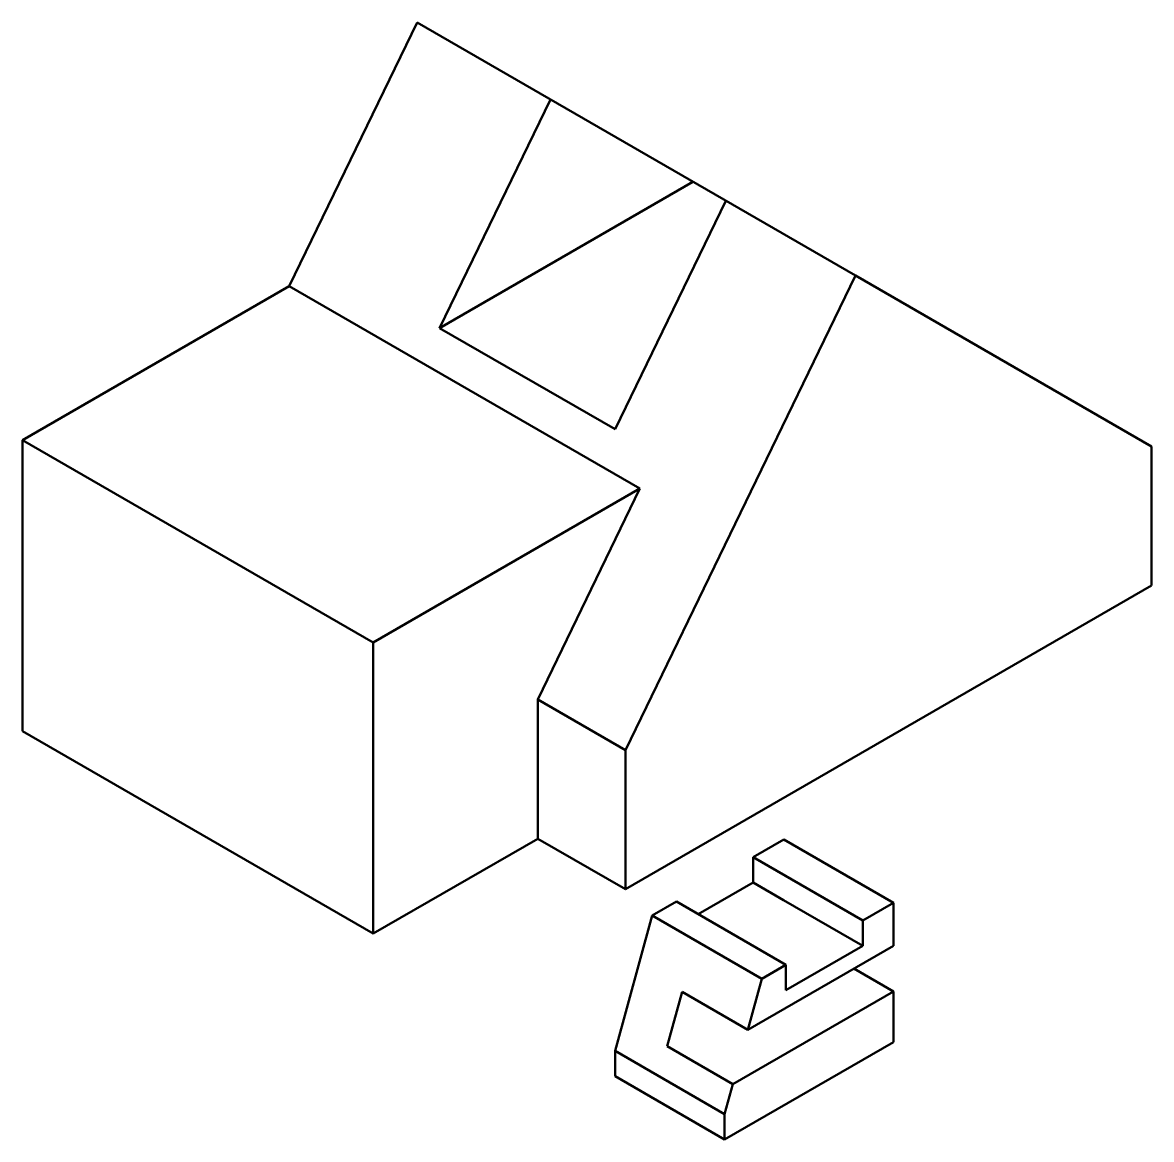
# Model space of a CAD drawing. Header units: millimetres. Extents: x 216 to 662, y -285 to 156.
import ezdxf

# ---------------------------------------------------------------- set-up
doc = ezdxf.new("R2010")
doc.units = ezdxf.units.MM
doc.layers.add('Contorno', color=250, linetype='Continuous', lineweight=50)

msp = doc.modelspace()

# ---------------------------------------------------------------- linework, layer by layer
at = {"layer": 'Contorno'}
for p, q in [((371.83, 155.85), (321.31, 51.68)), ((545.03, 55.85), (371.83, 155.85)), ((424.51, 125.43), (380.73, 35.15)), ((380.73, 35.15), (480.81, 92.93)), ((493.8, 85.43), (450.01, -4.85)), ((545.03, 55.85), (454.1, -131.65)), ((661.95, -11.65), (545.03, 55.85)), ((215.94, -9.15), (321.31, 51.68)), ((459.87, -28.32), (321.31, 51.68)), ((380.73, 35.15), (450.01, -4.85)), ((215.94, -124.15), (215.94, -9.15)), ((215.94, -9.15), (354.51, -89.15)), ((661.95, -66.65), (661.95, -11.65)), ((354.51, -89.15), (459.87, -28.32)), ((459.87, -28.32), (419.46, -111.65)), ((661.95, -66.65), (454.1, -186.65)), ((354.51, -89.15), (354.51, -204.15)), ((419.46, -166.65), (419.46, -111.65)), ((419.46, -111.65), (454.1, -131.65)), ((354.51, -204.15), (215.94, -124.15)), ((454.1, -131.65), (454.1, -186.65)), ((419.46, -166.65), (354.51, -204.15)), ((454.1, -186.65), (419.46, -166.65)), ((516.69, -167), (504.57, -174)), ((504.57, -174), (516.69, -167)), ((516.69, -167), (559.99, -192)), ((504.57, -174), (547.87, -199)), ((504.57, -174), (504.57, -184)), ((504.57, -184), (482.92, -196.5)), ((516.58, -190.93), (504.57, -184)), ((464.73, -197), (474.26, -191.5)), ((474.26, -191.5), (517.56, -216.5)), ((547.87, -209), (516.58, -190.93)), ((559.99, -192), (547.87, -199)), ((559.99, -192), (559.99, -209)), ((464.73, -197), (450.01, -250.5)), ((508.03, -222), (464.73, -197)), ((547.87, -199), (547.87, -209)), ((559.99, -209), (502.47, -242.21)), ((517.56, -226.5), (547.87, -209)), ((517.56, -216.5), (508.03, -222)), ((517.56, -216.5), (517.56, -226.5)), ((559.99, -227), (544.4, -218)), ((502.47, -242.21), (508.03, -222)), ((476.49, -227.21), (470.6, -248.61)), ((502.47, -242.21), (476.49, -227.21)), ((559.99, -227), (496.58, -263.61)), ((559.99, -247), (559.99, -227)), ((496.58, -263.61), (470.6, -248.61)), ((559.99, -247), (493.31, -285.5)), ((450.01, -260.5), (450.01, -250.5)), ((450.01, -250.5), (493.31, -275.5)), ((493.31, -285.5), (450.01, -260.5)), ((493.31, -275.5), (496.58, -263.61)), ((493.31, -275.5), (493.31, -285.5))]:
    msp.add_line(p, q, dxfattribs=at)

doc.saveas('drawing.dxf')
